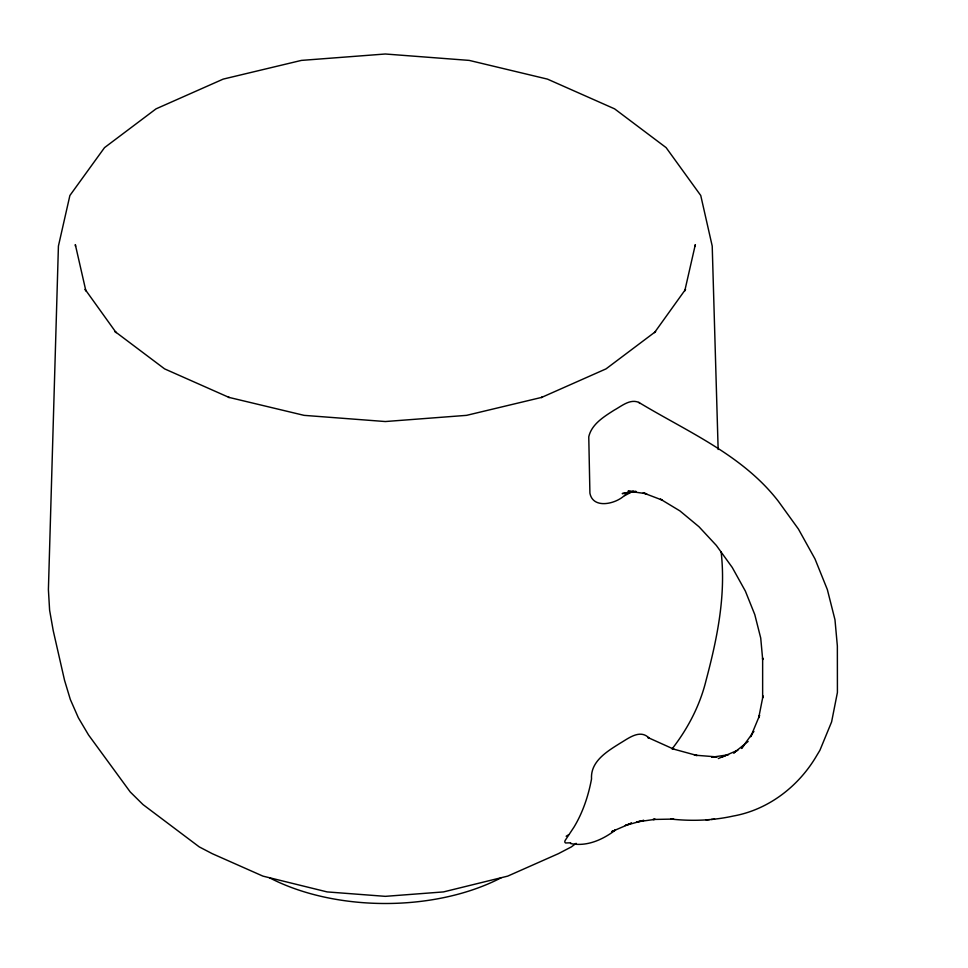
<?xml version="1.0" encoding="UTF-8"?>
<svg xmlns="http://www.w3.org/2000/svg" width="968" height="968" viewBox="0 0 968 968"><rect width="100%" height="100%" fill="white"/><g stroke="black" fill="none" stroke-linecap="round" stroke-linejoin="round"><path stroke-width="1.45" d="M695.085 246.417L695.326 244.614L684.763 290.932L685.538 289.359L654.489 332.641L655.626 331.564L606.029 368.881L541.378 397.521L542.249 397.255L466.552 415.357L385.325 421.54L304.085 415.357L228.387 397.255L229.259 397.521L164.608 368.881L115.01 331.564L116.148 332.641L85.099 289.359L85.886 290.932L75.322 244.614L75.552 246.417M716.586 756.879L694.431 755.137L697.117 755.524L671.852 748.627L674.018 749.28L647.701 737.422L649.286 738.281C640.211 728.662 628.498 738.354 620.004 743.315C607.214 751.337 590.359 761.368 591.533 778.925A265.28 153.162 60 0 1 573.964 827.156L565.215 840.357A29.839 5.82 -30.4 0 0 565.651 842.983L570.696 842.789M752.112 734.059L750.732 736.696L759.59 715.413L758.694 717.845L763.038 695.883L762.639 697.964L762.639 657.925L762.687 659.631L760.727 638.081L754.786 614.595L745.384 591.133L732.256 567.478L716.368 545.456L698.969 526.725L679.96 510.935L660.442 499.149L662.088 500.045L643.212 492.881L645.499 493.571M672.457 748.397C688.091 728.214 700.045 705.164 706.095 680.286C717.203 638.396 726.097 595.501 721.136 551.941M753.915 731.409L741.488 748.458L743.739 745.735M625.594 494.37C617.185 503.735 593.033 509.882 589.911 493.135L588.762 436.822C591.581 424.202 603.971 416.676 614.135 410.178C621.48 406.209 630.023 398.586 638.807 402.398C687.534 431.837 742.601 454.948 778.369 501.291L798.443 529.085L814.995 558.935L827.35 589.585L834.973 619.738L837.356 645.983L837.417 692.447L831.597 721.934L819.932 750.26L816.738 755.56C798.781 786.331 768.435 809.793 733.115 816.072C712.654 820.61 691.479 821.3 670.679 819.025L673.728 819.073L652.928 819.472L655.154 819.279M748.119 741.452L733.635 753.068L736.83 750.66M576.141 843.322L571.41 846.879L558.403 853.667L507.704 876.125L443.501 891.915L385.325 896.344L327.136 891.915L262.933 876.125L212.234 853.667L199.226 846.879L142.998 804.565L130.232 791.969L88.536 734.954L78.347 717.736L70.325 699.465L64.541 680.286L53.228 630.664L49.61 610.227L48.4 589.609L58.419 246.078L69.89 195.5L104.52 147.632L156.042 108.852L223.197 79.11L301.399 60.403L385.325 54.002L469.238 60.403L547.44 79.11L614.595 108.852L666.129 147.632L700.747 195.5L712.218 246.078L718.147 449.491M566.159 836.243L568.591 834.755M624.638 495.689L633.217 491.115M631.366 823.175L611.812 831.572L615.539 829.987C602.786 839.692 586.838 846.94 570.515 843.539M718.329 758.549L737.906 750.2M631.451 823.139L625.28 825.462L643.744 820.368L636.557 821.965L654.864 819.388M722.019 756.976L725.71 755.705M628.268 492.325L622.218 493.607L635.879 491.55M728.553 754.75L711.649 757.23L717.034 756.976M706.083 819.908L709.423 819.618M711.214 819.448L714.578 819.158M636.145 491.441L628.014 491.175L646.66 493.74M638.807 402.398L639.836 403.45M501.243 877.722A172.8 99.764 0 0 1 269.406 877.722"/></g></svg>
